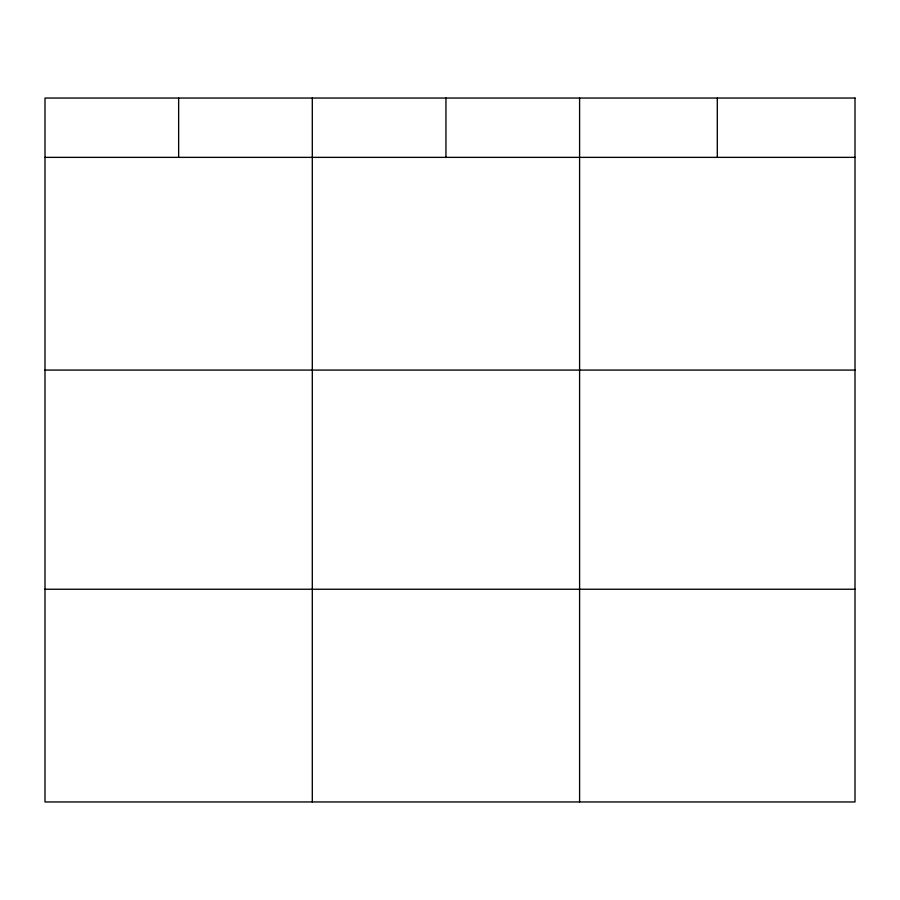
<?xml version="1.0" encoding="UTF-8"?>
<svg xmlns="http://www.w3.org/2000/svg" width="900" height="900" viewBox="0 0 900 900"><rect width="100%" height="100%" fill="white"/><g stroke="black" fill="none" stroke-linecap="round" stroke-linejoin="round"><path stroke-width="1.35" d="M45 157.365L855 157.365M45 370.08L855 370.08M45 589.241L855 589.241M717.3 98.044L717.3 157.365M579.6 98.044L579.6 801.956M445.95 98.044L445.95 157.365M312.3 98.044L312.3 801.956M178.65 98.044L178.65 157.365M855 98.044L45 98.044L45 801.956L855 801.956L855 98.044"/></g></svg>
